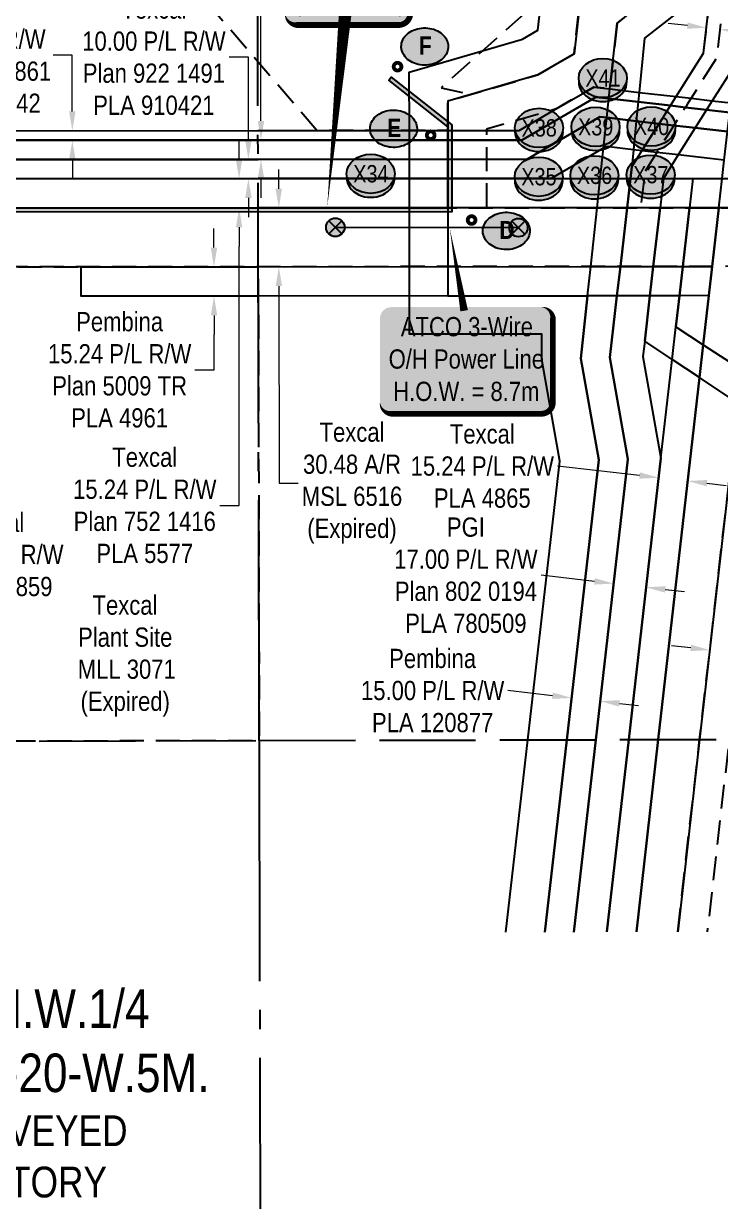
# Model space of a CAD drawing. Extents: x 506297 to 509820, y 6023715 to 6027181.
# Drawn here: x 508721 to 509083, y 6024507 to 6025119 of the extents above; entities that cross this region are included whole.
import ezdxf
from ezdxf.enums import TextEntityAlignment as Align

# ---------------------------------------------------------------- set-up
doc = ezdxf.new("R2010")
doc.units = 0
doc.header["$LTSCALE"] = 5
doc.header["$PDMODE"] = 34
doc.header["$PDSIZE"] = 0.05
for name, pattern in [('foc-ACCESSROAD', [3.75, 2.5, -1.25]), ('foc-FLOWLINE', [3.75, 2.5, -1.25]), ('foc-QUARTERLINE', [33, 25, -3, 2, -3]), ('foc-UNSURVEYED', [12.5, 10, -2.5]), ('POWERLINE5', [7.8, 2.4, -0.6, 0.6, -0.6, 0.6, -0.6, 2.4])]:
    doc.linetypes.add(name, pattern=pattern)
doc.layers.get('Defpoints').update_dxf_attribs({"color": 9})
for name, color, linetype in [('AS-POWER', 104, 'foc-POWER'), ('AS-POWER-EXISTING', 72, 'POWERLINE5'), ('AS-POWER-T', 104, 'Continuous'), ('C-AR', 13, 'foc-ACCESSROAD'), ('C-RW', 13, 'Continuous'), ('C-SYMBOL', 7, 'Continuous'), ('C-WS', 13, 'foc-ACCESSROAD'), ('CG-NOTES', 7, 'Continuous'), ('F-AR', 190, 'foc-ACCESSROAD'), ('F-FLOWLINE', 190, 'foc-FLOWLINE'), ('F-RW', 190, 'Continuous'), ('F-WS', 190, 'foc-ACCESSROAD'), ('L-QSEC', 8, 'foc-QUARTERLINE'), ('L-UNS-T', 3, 'Continuous'), ('L-USEC', 7, 'foc-UNSURVEYED'), ('P-CROSSINGS', 250, 'Continuous'), ('P-PROPOSED', 10, 'Continuous'), ('P-PROPOSED-T', 10, 'Continuous')]:
    doc.layers.add(name, color=color, linetype=linetype)
for name, color, linetype, lineweight in [('F-AR-T', 190, 'Continuous', 9), ('F-FLOWLINE-T', 190, 'Continuous', 9), ('F-RW-T', 190, 'Continuous', 9)]:
    doc.layers.add(name, color=color, linetype=linetype, lineweight=lineweight)
doc.styles.add('175L', font='ARIALN.TTF', dxfattribs={"height": 20})
doc.styles.add('80', font='ARIALN.TTF', dxfattribs={"height": 10})
doc.styles.add('80CG', font='ARIALN.TTF', dxfattribs={"height": 10})
doc.styles.add('80L', font='ARIALN.TTF', dxfattribs={"height": 10})
doc.styles.add('BOLD', font='ARIALNB.TTF')
doc.styles.add('Crossing', font='ARIALN.TTF', dxfattribs={"height": 10})
doc.styles.add('foc-LtypeFont', font='ARIALN.TTF', dxfattribs={"height": 7.35})
doc.linetypes.add('foc-POWER', pattern='A,6,-1,["P",foc-LtypeFont,S=0.2,R=0,X=-0.625,Y=-0.75],-1.24,4', length=12.24)
doc.dimstyles.new('Compass 5 000', dxfattribs={"dimscale": 5, "dimtxt": 9, "dimasz": 2, "dimexe": 0.2, "dimexo": 0.0625, "dimgap": 0.5, "dimtad": 0, "dimtih": 1, "dimtoh": 1, "dimzin": 0, "dimdsep": 46, "dimtxsty": '80CG', "dimcen": 0.1, "dimse1": 1, "dimse2": 1, "dimclrd": 256, "dimclrt": 256, "dimaunit": 1, "dimadec": 4, "dimazin": 0, "dimtfac": 0.06, "dimtofl": 0, "dimtmove": 0, "dimatfit": 1, "dimfxl": 0.2, "dimtolj": 1, "dimtzin": 0, "dimlwd": -1, "dimarcsym": 0})

# ---------------------------------------------------------------- blocks, each defined once
blk = doc.blocks.new('*D434')
at = {"layer": 'Defpoints', "color": 0, "transparency": 16777216}
for p in [(508635.51, 6024908.16), (508645.51, 6024908.16), (508645.51, 6024843.29)]:
    blk.add_point(p, dxfattribs=at)
at = {"layer": 'F-RW-T', "transparency": 16777216}
for p, q in [((508625.51, 6024843.29), (508615.51, 6024843.29)), ((508655.51, 6024843.29), (508665.51, 6024843.29))]:
    blk.add_line(p, q, dxfattribs=at)
for points in [[(508625.51, 6024844.96), (508625.51, 6024841.63), (508635.51, 6024843.29)], [(508655.51, 6024844.96), (508655.51, 6024841.62), (508645.51, 6024843.29)]]:
    blk.add_solid(points, dxfattribs=at)
at = {"layer": 'F-RW-T', "transparency": 16777216, "insert": (508704.6, 6024843.29), "char_height": 10, "attachment_point": 5, "style": '80CG'}
blk.add_mtext('\\A1;Texcal\\P10.00 P/L R/W\\PPLA 050859', dxfattribs=at)
blk = doc.blocks.new('*D436')
at = {"layer": 'Defpoints', "color": 0, "transparency": 16777216}
for p in [(508807.55, 6024992.86), (508807.57, 6024977.63), (508820.08, 6024977.64)]:
    blk.add_point(p, dxfattribs=at)
at = {"layer": 'F-RW-T', "transparency": 16777216}
for p, q in [((508820.05, 6025002.88), (508820.04, 6025012.88)), ((508820.09, 6024967.64), (508820.1, 6024957.64)), ((508820.12, 6024939.29), (508820.1, 6024957.64)), ((508810.12, 6024939.29), (508820.12, 6024939.29))]:
    blk.add_line(p, q, dxfattribs=at)
for points in [[(508821.72, 6025002.88), (508818.39, 6025002.87), (508820.06, 6024992.88)], [(508821.75, 6024967.65), (508818.42, 6024967.64), (508820.08, 6024977.64)]]:
    blk.add_solid(points, dxfattribs=at)
at = {"layer": 'F-RW-T', "transparency": 16777216, "insert": (508771.03, 6024939.29), "char_height": 10, "attachment_point": 5, "style": '80CG'}
blk.add_mtext('\\A1;Pembina\\P15.24 P/L R/W\\PPlan 5009 TR\\PPLA 4961', dxfattribs=at)
blk = doc.blocks.new('*D437')
at = {"layer": 'Defpoints', "color": 0, "transparency": 16777216}
for p in [(508732.53, 6025063.7), (508746.44, 6025063.7), (508732.53, 6025058.7)]:
    blk.add_point(p, dxfattribs=at)
at = {"layer": 'F-RW-T', "transparency": 16777216}
for p, q in [((508746.42, 6025102.89), (508736.42, 6025102.89)), ((508746.43, 6025073.7), (508746.42, 6025102.89)), ((508746.44, 6025048.7), (508746.45, 6025038.7))]:
    blk.add_line(p, q, dxfattribs=at)
for points in [[(508748.1, 6025073.7), (508744.77, 6025073.7), (508746.44, 6025063.7)], [(508748.11, 6025048.7), (508744.78, 6025048.7), (508746.44, 6025058.7)]]:
    blk.add_solid(points, dxfattribs=at)
at = {"layer": 'F-RW-T', "transparency": 16777216, "insert": (508698.48, 6025102.89), "char_height": 10, "attachment_point": 5, "style": '80CG'}
blk.add_mtext('\\A1;Texcal\\P5.00 P/L R/W\\PPlan 932 1861\\PPLA 930342', dxfattribs=at)
blk = doc.blocks.new('*D438')
at = {"layer": 'Defpoints', "color": 0, "transparency": 16777216}
for p in [(508831.16, 6025048.74), (508837.93, 6025048.74), (508831.17, 6025038.75)]:
    blk.add_point(p, dxfattribs=at)
at = {"layer": 'F-RW-T', "transparency": 16777216}
for p, q in [((508837.91, 6025101.84), (508827.91, 6025101.84)), ((508837.93, 6025058.74), (508837.91, 6025101.84)), ((508837.94, 6025028.75), (508837.94, 6025018.75))]:
    blk.add_line(p, q, dxfattribs=at)
for points in [[(508839.59, 6025058.74), (508836.26, 6025058.74), (508837.93, 6025048.74)], [(508839.61, 6025028.75), (508836.27, 6025028.75), (508837.94, 6025038.75)]]:
    blk.add_solid(points, dxfattribs=at)
at = {"layer": 'F-RW-T', "transparency": 16777216, "insert": (508788.83, 6025101.84), "char_height": 10, "attachment_point": 5, "style": '80CG'}
blk.add_mtext('\\A1;Texcal\\P10.00 P/L R/W\\PPlan 922 1491\\PPLA 910421', dxfattribs=at)
blk = doc.blocks.new('*D439')
at = {"layer": 'Defpoints', "color": 0, "transparency": 16777216}
for p in [(508831.69, 6025038.72), (508831.7, 6025023.49), (508833.1, 6025023.49)]:
    blk.add_point(p, dxfattribs=at)
at = {"layer": 'F-RW-T', "transparency": 16777216}
for p, q in [((508833.1, 6025048.72), (508833.09, 6025058.72)), ((508833.11, 6025013.49), (508833.11, 6025003.49)), ((508833.16, 6024868.84), (508833.11, 6025003.49)), ((508823.16, 6024868.84), (508833.16, 6024868.84))]:
    blk.add_line(p, q, dxfattribs=at)
for points in [[(508834.76, 6025048.72), (508831.43, 6025048.72), (508833.1, 6025038.72)], [(508834.78, 6025013.49), (508831.44, 6025013.49), (508833.1, 6025023.49)]]:
    blk.add_solid(points, dxfattribs=at)
at = {"layer": 'F-RW-T', "transparency": 16777216, "insert": (508784.08, 6024868.84), "char_height": 10, "attachment_point": 5, "style": '80CG'}
blk.add_mtext('\\A1;Texcal\\P15.24 P/L R/W\\PPlan 752 1416\\PPLA 5577', dxfattribs=at)
blk = doc.blocks.new('*D446')
at = {"layer": 'Defpoints', "color": 0, "transparency": 16777216}
for p in [(508844.47, 6025058.74), (508861.21, 6025058.74), (508861.21, 6025048.75)]:
    blk.add_point(p, dxfattribs=at)
at = {"layer": 'F-RW-T', "transparency": 16777216}
for p, q in [((508844.43, 6025171.01), (508834.43, 6025171.01)), ((508844.47, 6025068.74), (508844.43, 6025171.01)), ((508844.48, 6025038.74), (508844.48, 6025028.74))]:
    blk.add_line(p, q, dxfattribs=at)
for points in [[(508846.13, 6025068.74), (508842.8, 6025068.74), (508844.47, 6025058.74)], [(508846.15, 6025038.74), (508842.81, 6025038.74), (508844.48, 6025048.74)]]:
    blk.add_solid(points, dxfattribs=at)
at = {"layer": 'F-RW-T', "transparency": 16777216, "insert": (508795.35, 6025171.01), "char_height": 10, "attachment_point": 5, "style": '80CG', "bg_fill": 3, "box_fill_scale": 1.1, "bg_fill_color": 256, "bg_fill_true_color": 13158600, "bg_fill_transparency": 0}
blk.add_mtext('\\A1;Texcal\\P10.00 P/L R/W\\PPlan 932 0624\\PPLA 920316', dxfattribs=at)
blk = doc.blocks.new('*D453')
at = {"layer": 'Defpoints', "color": 0, "transparency": 16777216}
for p in [(508864.02, 6025023.53), (508853.77, 6024992.91), (508864.05, 6024992.92)]:
    blk.add_point(p, dxfattribs=at)
at = {"layer": 'F-AR-T', "transparency": 16777216}
for p, q in [((508853.73, 6025033.52), (508853.72, 6025043.52)), ((508853.78, 6024982.91), (508853.88, 6024880.43)), ((508853.88, 6024880.43), (508863.88, 6024880.43))]:
    blk.add_line(p, q, dxfattribs=at)
for points in [[(508855.4, 6025033.52), (508852.06, 6025033.51), (508853.74, 6025023.52)], [(508855.45, 6024982.91), (508852.11, 6024982.91), (508853.77, 6024992.91)]]:
    blk.add_solid(points, dxfattribs=at)
at = {"layer": 'F-AR-T', "transparency": 16777216, "insert": (508891.79, 6024880.43), "char_height": 10, "attachment_point": 5, "style": '80CG'}
blk.add_mtext('\\A1;Texcal\\P30.48 A/R\\PMSL 6516\\P(Expired)', dxfattribs=at)
blk = doc.blocks.new('*D454')
at = {"layer": 'Defpoints', "color": 0, "transparency": 16777216}
for p in [(509009.33, 6024798.7), (509024.22, 6024797), (509005.92, 6024768.77)]:
    blk.add_point(p, dxfattribs=at)
at = {"layer": 'F-RW-T', "transparency": 16777216}
for p, q in [((508995.98, 6024769.9), (508972.79, 6024772.54)), ((509030.75, 6024765.94), (509040.69, 6024764.81))]:
    blk.add_line(p, q, dxfattribs=at)
for points in [[(508996.17, 6024771.56), (508995.8, 6024768.24), (509005.92, 6024768.77)], [(509030.94, 6024767.6), (509030.56, 6024764.28), (509020.82, 6024767.07)]]:
    blk.add_solid(points, dxfattribs=at)
at = {"layer": 'F-RW-T', "transparency": 16777216, "insert": (508933.7, 6024772.54), "char_height": 10, "attachment_point": 5, "style": '80CG'}
blk.add_mtext('\\A1;Pembina\\P15.00 P/L R/W\\PPLA 120877', dxfattribs=at)
blk = doc.blocks.new('*D455')
at = {"layer": 'Defpoints', "color": 0, "transparency": 16777216}
for p in [(509027.78, 6024828.2), (509026.32, 6024815.42), (509043.21, 6024813.5)]:
    blk.add_point(p, dxfattribs=at)
at = {"layer": 'F-RW-T', "transparency": 16777216}
for p, q in [((509017.84, 6024829.33), (508990.07, 6024832.49)), ((509054.6, 6024825.14), (509064.53, 6024824.01))]:
    blk.add_line(p, q, dxfattribs=at)
for points in [[(509018.03, 6024830.99), (509017.65, 6024827.67), (509027.78, 6024828.2)], [(509054.79, 6024826.8), (509054.41, 6024823.49), (509044.66, 6024826.28)]]:
    blk.add_solid(points, dxfattribs=at)
at = {"layer": 'F-RW-T', "transparency": 16777216, "insert": (508950.99, 6024832.49), "char_height": 10, "attachment_point": 5, "style": '80CG'}
blk.add_mtext('\\A1;PGI\\P17.00 P/L R/W\\PPlan 802 0194\\PPLA 780509', dxfattribs=at)
blk = doc.blocks.new('*D456')
at = {"layer": 'Defpoints', "color": 0, "transparency": 16777216}
for p in [(509051.15, 6024883.26), (509050.49, 6024877.47), (509065.63, 6024875.74)]:
    blk.add_point(p, dxfattribs=at)
at = {"layer": 'F-RW-T', "transparency": 16777216}
for p, q in [((509041.22, 6024884.4), (508998.59, 6024889.25)), ((509076.22, 6024880.41), (509086.16, 6024879.28))]:
    blk.add_line(p, q, dxfattribs=at)
for points in [[(509041.41, 6024886.05), (509041.03, 6024882.74), (509051.15, 6024883.26)], [(509076.41, 6024882.06), (509076.03, 6024878.75), (509066.29, 6024881.54)]]:
    blk.add_solid(points, dxfattribs=at)
at = {"layer": 'F-RW-T', "transparency": 16777216, "insert": (508959.5, 6024889.25), "char_height": 10, "attachment_point": 5, "style": '80CG'}
blk.add_mtext('\\A1;Texcal\\P15.24 P/L R/W\\PPLA 4865', dxfattribs=at)
blk = doc.blocks.new('*D459')
at = {"layer": 'Defpoints', "color": 0, "transparency": 16777216}
for p in [(509076.55, 6025121.77), (509083.51, 6025120.98), (509082.99, 6025116.38)]:
    blk.add_point(p, dxfattribs=at)
at = {"layer": 'F-AR-T', "transparency": 16777216}
for p, q in [((509066.09, 6025118.31), (509056.15, 6025119.44)), ((509092.92, 6025115.25), (509131.61, 6025110.84))]:
    blk.add_line(p, q, dxfattribs=at)
for points in [[(509066.28, 6025119.96), (509065.9, 6025116.65), (509076.03, 6025117.18)], [(509093.11, 6025116.91), (509092.73, 6025113.6), (509082.99, 6025116.38)]]:
    blk.add_solid(points, dxfattribs=at)
at = {"layer": 'F-AR-T', "transparency": 16777216, "insert": (509165.9, 6025110.84), "char_height": 10, "attachment_point": 5, "style": '80CG'}
blk.add_mtext('\\A1;PGI\\P7.00 A/R\\PLOC 241184', dxfattribs=at)
blk = doc.blocks.new('*D460')
at = {"layer": 'Defpoints', "color": 0, "transparency": 16777216}
for p in [(509079.41, 6024808.31), (509094.55, 6024806.59), (509092.88, 6024791.9)]:
    blk.add_point(p, dxfattribs=at)
at = {"layer": 'F-FLOWLINE-T', "transparency": 16777216}
for p, q in [((509067.8, 6024794.76), (509057.86, 6024795.89)), ((509102.82, 6024790.77), (509112.76, 6024789.64))]:
    blk.add_line(p, q, dxfattribs=at)
for points in [[(509067.99, 6024796.41), (509067.61, 6024793.1), (509077.74, 6024793.63)], [(509103.01, 6024792.43), (509102.63, 6024789.11), (509092.88, 6024791.9)]]:
    blk.add_solid(points, dxfattribs=at)
at = {"layer": 'F-FLOWLINE-T', "transparency": 16777216, "insert": (509164.25, 6024789.64), "char_height": 10, "attachment_point": 5, "style": '80CG'}
blk.add_mtext('\\A1;Texcal\\P15.25 Flowline R/W\\PPLA 3983', dxfattribs=at)
blk = doc.blocks.new('*U610')
h = blk.add_hatch(color=254)
edge = h.paths.add_edge_path()
edge.add_line((-26.5, -19.9), (26.5, -19.9))
edge.add_arc((26.5, -13.9), 6, 270, 360)
edge.add_line((32.5, -13.9), (32.5, 12.5))
edge.add_arc((26.5, 12.5), 6, 0, 90)
edge.add_line((26.5, 18.5), (-26.5, 18.5))
edge.add_arc((-26.5, 12.5), 6, 90, 180)
edge.add_line((-32.5, 12.5), (-32.5, -13.9))
edge.add_arc((-26.5, -13.9), 6, 180, 270)
at = {"layer": 'P-PROPOSED', "flags": 128}
blk.add_lwpolyline([(-26.5, -19.9, 3, 3, 0), (26.5, -19.9, 3, 3, 0.414214), (32.5, -13.9, 3, 3, 0), (32.5, 12.5, 3, 0, 0.414214), (26.5, 18.5, 0, 0, 0), (-26.5, 18.5, 0, 0, 0.414214), (-32.5, 12.5, 0, 0, 0), (-32.5, -13.9, 0, 3, 0.414214)], format="xyseb", close=True, dxfattribs=at)
blk.add_lwpolyline([(-10.62, -114.39, 0, 7.5, 0), (0, 0, 0, 0, 0)], format="xyseb", dxfattribs=at)
at = {"layer": 'P-PROPOSED'}
for tag, p, height, style in [('TEMP_AREA_W1_001', (-9.21, 2.24), 12, 'BOLD'), ('ENTER_TEXT_001', (-30.66, -12.62), 9, '80')]:
    blk.add_attdef(tag, p, '', height=height, dxfattribs=dict(at, style=style))
blk = doc.blocks.new('Route_Letters')
h = blk.add_hatch(color=255)
h.dxf.hatch_style = 1
edge = h.paths.add_edge_path()
edge.add_ellipse((-0.12, 0.46), major_axis=(-11.97, 0), ratio=0.789318, start_angle=0, end_angle=360)
at = {"color": 5}
blk.add_open_spline([(-12.34, 0.46), (-12.34, -0.25), (-12.24, -0.97), (-11.72, -2.79), (-11.14, -3.88), (-9.56, -5.81), (-8.54, -6.66), (-6.22, -8.02), (-4.9, -8.54), (-2.12, -9.17), (-0.66, -9.3), (2.22, -9.13), (3.64, -8.84), (6.27, -7.89), (7.48, -7.22), (9.54, -5.6), (10.38, -4.64), (11.6, -2.54), (11.97, -1.4), (12.18, 0.91), (12.02, 2.08), (11.2, 4.3), (10.54, 5.35), (8.8, 7.2), (7.72, 7.99), (5.29, 9.24), (3.93, 9.68), (1.11, 10.18), (-0.35, 10.23), (-3.22, 9.91), (-4.61, 9.55), (-7.16, 8.47), (-8.32, 7.75), (-10.24, 6.02), (-11, 5.02), (-12.05, 2.86), (-12.32, 1.7), (-12.34, 0.52), (-12.34, 0.49), (-12.34, 0.46)], degree=3, knots=[0, 0, 0, 0, 0.219529, 0.219529, 0.575727, 0.575727, 0.931924, 0.931924, 1.288121, 1.288121, 1.644318, 1.644318, 2.000515, 2.000515, 2.356712, 2.356712, 2.712909, 2.712909, 3.069107, 3.069107, 3.425304, 3.425304, 3.781501, 3.781501, 4.137698, 4.137698, 4.493895, 4.493895, 4.850092, 4.850092, 5.20629, 5.20629, 5.562487, 5.562487, 5.918684, 5.918684, 6.274881, 6.274881, 6.283185, 6.283185, 6.283185, 6.283185], dxfattribs=at)
at = {"color": 14, "style": 'BOLD'}
blk.add_attdef('A', text='', height=9.5, dxfattribs=at).set_placement((0.22, 0.98), align=Align.MIDDLE)
blk = doc.blocks.new('AA')
at = {"const_width": 4}
blk.add_lwpolyline([(-1, 0, 1), (1, 0, 1)], format="xyb", close=True, dxfattribs=at)
blk.add_circle((0, 0), 2)
blk = doc.blocks.new('POWERPOLE')
h = blk.add_hatch(color=255)
edge = h.paths.add_edge_path()
edge.add_arc((0, 0), 0.96, 0, 360)
at = {"linetype": 'Continuous'}
for p, q in [((0.68, -0.68), (-0.68, 0.68)), ((-0.68, -0.68), (0.68, 0.68))]:
    blk.add_line(p, q, dxfattribs=at)
blk.add_circle((0, 0), 0.96, dxfattribs=at)
blk = doc.blocks.new('*U625')
h = blk.add_hatch(color=255)
edge = h.paths.add_edge_path()
edge.add_line((-39, -28.5), (39, -28.5))
edge.add_arc((39, -22.5), 6, 270, 360)
edge.add_line((45, -22.5), (45, 21))
edge.add_arc((39, 21), 6, 0, 90)
edge.add_line((39, 27), (-39, 27))
edge.add_arc((-39, 21), 6, 90, 180)
edge.add_line((-45, 21), (-45, -22.5))
edge.add_arc((-39, -22.5), 6, 180, 270)
at = {"color": 104, "flags": 128}
blk.add_lwpolyline([(-39, -28.5, 3, 3, 0), (39, -28.5, 3, 3, 0.414214), (45, -22.5, 3, 3, 0), (45, 21, 3, 0, 0.414214), (39, 27, 0, 0, 0), (-39, 27, 0, 0, 0.414214), (-45, 21, 0, 0, 0), (-45, -22.5, 0, 3, 0.414214)], format="xyseb", close=True, dxfattribs=at)
at = {"color": 104, "style": '80'}
blk.add_attdef('ENTER_TEXT_001', (-26.85, -4.92), '', height=10, dxfattribs=at)
blk = doc.blocks.new('xing2')
h = blk.add_hatch(color=50)
h.dxf.hatch_style = 1
edge = h.paths.add_edge_path()
edge.add_ellipse((0, 0), major_axis=(-12.5, 0), ratio=0.816297, start_angle=0, end_angle=360)
h = blk.add_hatch(color=250)
h.dxf.hatch_style = 1
edge = h.paths.add_edge_path()
edge.add_ellipse((0, -2.05), major_axis=(-12.5, 0), ratio=0.816297, start_angle=0, end_angle=180)
edge.add_line((12.5, -2.05), (12.5, 0))
edge.add_ellipse((0, 0), major_axis=(-12.5, 0), ratio=0.816297, start_angle=0, end_angle=180, ccw=False)
edge.add_line((-12.5, 0), (-12.5, -2.05))
at = {"color": 250}
blk.add_ellipse((0, 0), major_axis=(-12.5, 0), ratio=0.816297, dxfattribs=at)
blk.add_ellipse((0, -2.05), major_axis=(-12.5, 0), ratio=0.816297, start_param=0, end_param=3.141593, dxfattribs=at)
at = {"color": 250, "style": 'Crossing'}
blk.add_attdef('CROSSING', text='', height=9, dxfattribs=at).set_placement((0.09, 0.02), align=Align.MIDDLE_CENTER)
at = {"color": 250, "style": 'Crossing', "flags": 1}
for tag, p in [('OWNER', (0.09, -12.49)), ('DESCRIPTION', (0.09, -25.77)), ('LOCATION', (0.09, -39.3)), ('DWG_REF', (0.09, -52.84))]:
    blk.add_attdef(tag, text='', height=9, dxfattribs=at).set_placement(p, align=Align.MIDDLE_CENTER)

msp = doc.modelspace()

# ---------------------------------------------------------------- hatches: boundary and pattern name
at = {"layer": 'P-PROPOSED'}
h = msp.add_hatch(color=256, dxfattribs=at)
h.dxf.hatch_style = 1
h.paths.add_polyline_path([(508943.647, 6025021.554), (508388.141, 6025021.346), (508401.756, 6025052.16), (508410.85, 6025071.086), (508386.117, 6025081.058), (508383.037, 6025074.928), (508367.894, 6025041.386), (508354.157, 6025007.243), (508341.849, 6024972.559), (508331.383, 6024938.672), (508319.403, 6024890.784), (508316.32, 6024878.461), (508315.682, 6024875.195), (508313.813, 6024865.993), (508283.743, 6024862.095), (508261.055, 6024862.122), (508222.408, 6024850.062), (508215.675, 6024815.476), (508203.86, 6024792.537), (508168.8, 6024793.203), (508126.202, 6024809.837), (508061.096, 6024814.559), (508031.539, 6024813.166), (508019.853, 6024796.262), (508005.566, 6024684.375), (508005.545, 6024666.967), (507726.437, 6024696.458), (507559.269, 6024714.128), (507469.846, 6024722.293), (507449.75, 6024724.245), (507446.733, 6024724.556), (507387.581, 6024730.797), (507285.493, 6024741.568), (507032.596, 6024768.25), (506559.699, 6024818.158), (506559.909, 6024820.147), (507032.806, 6024770.239), (507285.703, 6024743.556), (507387.791, 6024732.786), (507446.941, 6024726.546), (507449.949, 6024726.235), (507470.033, 6024724.284), (507559.465, 6024716.119), (507726.647, 6024698.447), (508003.547, 6024669.189), (508003.566, 6024684.503), (508017.942, 6024797.015), (508030.456, 6024815.117), (508061.122, 6024816.562), (508126.648, 6024811.81), (508169.195, 6024795.196), (508202.653, 6024794.56), (508213.766, 6024816.138), (508220.672, 6024851.616), (508260.751, 6024864.122), (508283.615, 6024864.095), (508312.137, 6024867.793), (508313.721, 6024875.586), (508314.367, 6024878.896), (508317.462, 6024891.269), (508329.456, 6024939.21), (508339.951, 6024973.189), (508352.286, 6025007.951), (508366.054, 6025042.171), (508381.231, 6025075.789), (508385.156, 6025083.602), (508413.577, 6025072.143), (508403.572, 6025051.323), (508391.211, 6025023.347), (508941.647, 6025023.554), (508941.648, 6025065.73), (508910.986, 6025089.88), (508912.223, 6025091.451), (508943.648, 6025066.7)])

# ---------------------------------------------------------------- linework, layer by layer
at = {"layer": 'AS-POWER', "flags": 128}
msp.add_lwpolyline([(508883.105, 6025013.431), (508978.278, 6025013.282)], dxfattribs=at)
at = {"layer": 'C-AR', "flags": 128}
msp.add_lwpolyline([(509029.534, 6025119.574), (509025.847, 6025085.344), (509017.388, 6025086.318), (508997.878, 6025074.969), (508961.63, 6025064.416), (508961.63, 6025063.778), (508961.634, 6025058.781), (508961.64, 6025048.786), (508961.647, 6025038.792), (508961.658, 6025023.56), (508941.647, 6025023.554), (508941.668, 6025038.785), (508941.662, 6025048.779), (508941.655, 6025058.774), (508941.651, 6025063.771), (508941.641, 6025079.056), (508988.342, 6025092.692), (509007.18, 6025103.639), (509010.161, 6025129.822), (509045.413, 6025157.35), (509062.607, 6025307.83), (509082.298, 6025304.893), (509073.885, 6025230.927), (509064.322, 6025146.852), (509029.534, 6025119.574)], close=True, dxfattribs=at)
at = {"layer": 'C-RW'}
for points in [[(508971.76, 6024646.917), (508983.191, 6024746.938), (508999.758, 6024891.915), (508990.52, 6024944.658), (508990.511, 6024957.854), (508921.678, 6024957.804), (508921.661, 6024977.746), (508921.648, 6024992.975), (508921.622, 6025023.546), (508921.609, 6025038.777), (508921.601, 6025048.772), (508921.592, 6025058.766), (508921.588, 6025063.763), (508921.563, 6025094.029), (508980.399, 6025111.208), (508988.445, 6025115.883), (508990.335, 6025132.487)], [(509010.161, 6025129.822), (509007.18, 6025103.639), (508988.342, 6025092.692), (508953.511, 6025082.522), (508941.641, 6025079.056), (508941.649, 6025063.771), (508941.652, 6025058.774), (508941.657, 6025048.78), (508941.661, 6025038.785), (508941.647, 6025023.553), (508941.647, 6024992.994), (508941.648, 6024977.766), (509014.228, 6024977.84), (509010.708, 6024945.266), (509020.013, 6024892.487), (509003.439, 6024746.992), (508992.046, 6024646.973)]]:
    msp.add_lwpolyline(points, dxfattribs=at)
at = {"layer": 'C-WS', "flags": 128}
msp.add_lwpolyline([(508873.563, 6025063.746), (508796.037, 6025153.937), (508872.81, 6025219.929), (508878.236, 6025219.51), (508954.391, 6025284.6), (508956.021, 6025305.698), (508938.308, 6025326.376), (509062.607, 6025307.83), (509045.385, 6025157.101), (509010.161, 6025129.822), (508994.728, 6025136.405), (508938.202, 6025085.988), (508953.511, 6025082.522), (508941.641, 6025079.056), (508941.651, 6025063.771)], close=True, dxfattribs=at)
at = {"layer": 'F-AR', "flags": 128}
msp.add_lwpolyline([(509043.56, 6025038.822), (509041.815, 6025023.59), (509034.771, 6025023.588), (509036.518, 6025038.82), (509037.217, 6025044.911), (509042.483, 6025053.248), (509051.374, 6025067.314), (509057.3, 6025076.691), (509060.264, 6025081.379), (509074.517, 6025103.927), (509078.507, 6025138.968), (509084.048, 6025187.729), (509085.27, 6025198.329), (509102.862, 6025202.588), (509101.66, 6025192.001), (509091.313, 6025189.499), (509091.023, 6025186.952), (509081.295, 6025101.542), (509067.987, 6025080.489), (509066.184, 6025077.637), (509065.023, 6025075.801), (509063.22, 6025072.949), (509059.094, 6025066.423), (509057.292, 6025063.571), (509050.204, 6025052.358), (509048.4, 6025049.506), (509043.984, 6025042.52), (509043.56, 6025038.822)], close=True, dxfattribs=at)
at = {"layer": 'F-FLOWLINE', "flags": 128}
msp.add_lwpolyline([(509061.051, 6024647.16), (509072.444, 6024747.177), (509092.367, 6024922.078), (509094.338, 6024939.378), (509109.507, 6024937.859), (509108.569, 6024929.622), (509107.513, 6024920.352), (509106.634, 6024912.639), (509087.791, 6024747.218), (509076.398, 6024647.202)], dxfattribs=at)
at = {"layer": 'F-RW'}
for points in [[(508992.046, 6024646.973), (509003.44, 6024746.992), (509020.013, 6024892.487), (509010.708, 6024945.266), (509014.228, 6024977.84), (509015.874, 6024993.069), (509019.172, 6025023.581), (509020.818, 6025038.814), (509022.526, 6025054.616), (509024.236, 6025070.44), (509025.309, 6025080.376), (509025.847, 6025085.344), (509029.522, 6025119.574), (509064.322, 6025146.852), (509073.885, 6025230.927), (509110.341, 6025551.461), (509117.893, 6025617.86), (509118.774, 6025625.605), (509121.72, 6025651.509)], [(509007.14, 6024647.014), (509018.533, 6024747.032), (509035.154, 6024892.945), (509025.847, 6024945.727), (509029.498, 6024977.853), (509031.259, 6024993.085), (509034.771, 6025023.588), (509036.518, 6025038.82), (509037.217, 6025044.911), (509042.483, 6025053.248), (509051.374, 6025067.314), (509057.3, 6025076.691), (509060.264, 6025081.379), (509074.517, 6025103.927), (509078.507, 6025138.968), (509084.048, 6025187.729), (509085.27, 6025198.329), (509085.873, 6025203.609), (509125.349, 6025551.502), (509132.184, 6025611.741), (509133.07, 6025619.548), (509136.398, 6025648.877), (509136.701, 6025651.55)], [(509136.701, 6025651.55), (509136.398, 6025648.877), (509133.07, 6025619.548), (509132.184, 6025611.741), (509125.349, 6025551.502), (509085.873, 6025203.609), (509085.27, 6025198.329), (509084.048, 6025187.729), (509078.507, 6025138.968), (509043.738, 6025111.691), (509040.996, 6025083.598), (509040.51, 6025078.625), (509039.539, 6025068.677), (509038.083, 6025053.755), (509037.217, 6025044.911), (509036.518, 6025038.82), (509034.771, 6025023.588), (509031.259, 6024993.085), (509029.498, 6024977.853), (509025.847, 6024945.727), (509035.154, 6024892.945), (509018.533, 6024747.032), (509007.14, 6024647.014)], [(509153.736, 6025651.597), (509153.483, 6025649.515), (509152.624, 6025641.932), (509149.31, 6025612.669), (509148.418, 6025604.79), (509142.388, 6025551.548), (509103.462, 6025207.87), (509102.862, 6025202.588), (509101.66, 6025192.001), (509090.955, 6025097.856), (509079.002, 6025079.22), (509076.038, 6025074.531), (509070.11, 6025065.154), (509061.219, 6025051.089), (509053.615, 6025038.826), (509051.869, 6025023.594), (509048.375, 6024993.102), (509046.63, 6024977.87), (509043.913, 6024954.155), (509043.006, 6024946.25), (509052.315, 6024893.47), (509035.64, 6024747.078), (509024.246, 6024647.06)], [(509039.58, 6024647.102), (509050.974, 6024747.119), (509072.409, 6024935.283), (509074.344, 6024952.27), (509077.264, 6024977.901), (509078.999, 6024993.133), (509082.47, 6025023.606), (509084.206, 6025038.844), (509085.285, 6025048.316), (509086.982, 6025063.209), (509088.113, 6025073.139), (509088.678, 6025078.105), (509090.955, 6025097.856), (509101.66, 6025192.001), (509102.862, 6025202.588), (509103.462, 6025207.87), (509142.388, 6025551.548), (509148.418, 6025604.79), (509149.31, 6025612.669), (509152.624, 6025641.932), (509153.483, 6025649.515), (509153.736, 6025651.597)], [(509175.409, 6025651.656), (509174.682, 6025645.289), (509173.292, 6025633.081), (509169.972, 6025603.917), (509164.015, 6025551.606), (509125.533, 6025213.212), (509123.726, 6025197.35), (509109.864, 6025075.663), (509109.298, 6025070.699), (509108.167, 6025060.767), (509106.47, 6025045.875), (509105.67, 6025038.86), (509105.27, 6025035.346), (509104.129, 6025025.332), (509103.934, 6025023.614), (509100.464, 6024993.154), (509094.338, 6024939.378), (509092.367, 6024922.078), (509072.444, 6024747.177), (509061.051, 6024647.16)], [(508658.485, 6025063.669), (508842.925, 6025063.735), (508960.721, 6025063.778), (508978.684, 6025063.784), (508996.756, 6025074.32), (509017.388, 6025086.318), (509025.847, 6025085.344), (509040.996, 6025083.598), (509060.264, 6025081.379), (509060.264, 6025081.379), (509067.987, 6025080.489), (509079.002, 6025079.22), (509088.678, 6025078.105)], [(508658.493, 6025058.671), (508842.934, 6025058.738), (508980.032, 6025058.788), (509018.466, 6025081.165), (509025.309, 6025080.376), (509040.51, 6025078.625), (509057.3, 6025076.691), (509065.023, 6025075.801), (509076.038, 6025074.531), (509088.113, 6025073.139)], [(509088.113, 6025073.139), (509076.038, 6025074.531), (509065.023, 6025075.801), (509057.3, 6025076.691), (509040.51, 6025078.625), (509025.309, 6025080.376), (509018.466, 6025081.165), (508980.032, 6025058.788), (508842.935, 6025058.738), (508658.493, 6025058.671)], [(508658.514, 6025048.676), (508842.954, 6025048.744), (508982.733, 6025048.795), (509020.624, 6025070.856), (509024.236, 6025070.44), (509039.539, 6025068.677), (509051.374, 6025067.314), (509059.094, 6025066.423), (509070.11, 6025065.154), (509086.982, 6025063.209)], [(509086.982, 6025063.209), (509070.11, 6025065.154), (509059.094, 6025066.423), (509051.374, 6025067.314), (509039.539, 6025068.677), (509024.236, 6025070.44), (509020.624, 6025070.856), (508982.733, 6025048.795), (508842.953, 6025048.744), (508658.514, 6025048.676)], [(509085.285, 6025048.316), (509061.219, 6025051.089), (509050.204, 6025052.358), (509042.483, 6025053.248), (509038.083, 6025053.755), (509023.86, 6025055.393), (509022.526, 6025054.616), (508995.37, 6025038.805), (508842.973, 6025038.75), (508658.534, 6025038.682)], [(508658.534, 6025038.682), (508842.972, 6025038.75), (508995.37, 6025038.805), (509020.818, 6025038.814), (509036.518, 6025038.82), (509043.56, 6025038.822), (509053.615, 6025038.826), (509068.948, 6025038.832), (509067.151, 6025023.6), (509063.673, 6024993.118), (509061.931, 6024977.889), (509060.08, 6024961.707), (509074.344, 6024952.27), (509094.338, 6024939.378)], [(509092.367, 6024922.078), (509072.409, 6024935.283), (509058.143, 6024944.731), (509043.913, 6024954.155), (509046.63, 6024977.87), (509048.375, 6024993.102), (509051.869, 6025023.594), (509041.815, 6025023.59), (509034.771, 6025023.588), (509019.172, 6025023.581), (508843.002, 6025023.519), (508658.565, 6025023.452)], [(509024.246, 6024647.06), (509035.64, 6024747.078), (509052.315, 6024893.47), (509057.263, 6024937.008), (509058.143, 6024944.731), (509060.08, 6024961.707), (509061.931, 6024977.889), (509063.673, 6024993.118), (509067.151, 6025023.6), (509082.47, 6025023.606), (509078.999, 6024993.133), (509077.264, 6024977.901), (509074.344, 6024952.27), (509072.409, 6024935.283), (509050.974, 6024747.119), (509039.58, 6024647.102)]]:
    msp.add_lwpolyline(points, dxfattribs=at)
for points in [[(509104.129, 6025025.332), (509103.934, 6025023.614), (509082.47, 6025023.606), (509067.151, 6025023.6), (509051.869, 6025023.594), (509041.815, 6025023.59), (509034.771, 6025023.588), (509019.172, 6025023.581), (508843.002, 6025023.519), (508658.565, 6025023.452), (508658.534, 6025038.682), (508842.972, 6025038.75), (508995.37, 6025038.805), (509020.818, 6025038.814), (509036.518, 6025038.82), (509043.56, 6025038.822), (509053.615, 6025038.826), (509068.948, 6025038.832), (509084.206, 6025038.844), (509105.67, 6025038.86), (509105.27, 6025035.346), (509104.129, 6025025.332)], [(509078.999, 6024993.133), (509077.264, 6024977.901), (509061.931, 6024977.889), (509046.63, 6024977.87), (509029.498, 6024977.853), (509014.228, 6024977.84), (508843.091, 6024977.667), (508750.962, 6024977.576), (508750.948, 6024992.808), (508843.061, 6024992.898), (509015.874, 6024993.069), (509031.259, 6024993.085), (509048.375, 6024993.102), (509063.673, 6024993.118), (509078.999, 6024993.133)]]:
    msp.add_lwpolyline(points, close=True, dxfattribs=at)
at = {"layer": 'F-WS', "flags": 128}
for points in [[(509229.194, 6025046.822), (509224.008, 6025001.449), (509222.807, 6024990.937), (509220.404, 6024969.915), (509218.461, 6024952.916), (509218.118, 6024949.916), (509217.261, 6024942.416), (509215.346, 6024925.664), (509200.453, 6024927.379), (509109.507, 6024937.859), (509094.338, 6024939.378), (509100.464, 6024993.154), (509078.999, 6024993.133), (509063.673, 6024993.118), (509048.375, 6024993.102), (509031.259, 6024993.085), (509015.874, 6024993.069), (508843.062, 6024992.898), (508750.948, 6024992.808), (508629.761, 6024992.952), (508624.762, 6024992.959), (508609.531, 6024992.977), (508442.967, 6024993.183), (508427.975, 6024993.201), (508417.922, 6024993.213), (508409.896, 6024993.224), (508399.327, 6024993.237), (508396.037, 6024993.242), (508392.212, 6024993.246), (508385.694, 6024993.254), (508382.842, 6024993.254), (508379.339, 6024993.257), (508379.77, 6024994.417), (508381.675, 6024999.409), (508383.972, 6025005.324), (508384.418, 6025006.463), (508386.349, 6025011.343), (508387.171, 6025013.402), (508387.82, 6025015.051), (508388.761, 6025017.352), (508389.965, 6025020.322), (508391.173, 6025023.264), (508394.231, 6025023.35), (508394.734, 6025023.332), (508397.666, 6025023.341), (508404.276, 6025023.325), (508409.042, 6025023.303), (508418.136, 6025023.276), (508419.204, 6025023.3), (508419.606, 6025023.303), (508428.188, 6025023.304), (508446.125, 6025023.315), (508534.999, 6025023.403), (508609.668, 6025023.435), (508624.739, 6025023.439), (508629.737, 6025023.442), (508658.565, 6025023.452), (508843.003, 6025023.519), (509019.172, 6025023.581), (509034.771, 6025023.588), (509041.815, 6025023.59), (509051.869, 6025023.594), (509067.151, 6025023.6), (509082.47, 6025023.606), (509103.934, 6025023.614), (509104.129, 6025025.332), (509105.27, 6025035.346), (509105.67, 6025038.86), (509106.47, 6025045.875), (509108.167, 6025060.767), (509123.309, 6025059.022), (509229.194, 6025046.822)], [(508370.925, 6024745.266), (508354.151, 6024745.22), (508358.075, 6024833.502), (508363.358, 6024849.212), (508381.301, 6024904.736), (508386.081, 6024919.527), (508409.896, 6024993.224), (508417.922, 6024993.213), (508427.975, 6024993.201), (508442.967, 6024993.183), (508609.531, 6024992.977), (508624.762, 6024992.959), (508629.761, 6024992.952), (508750.948, 6024992.808), (508843.062, 6024992.898), (508843.091, 6024977.667), (508843.539, 6024746.568), (508555.045, 6024745.768), (508539.761, 6024745.725), (508405.956, 6024745.36), (508390.936, 6024745.32), (508380.931, 6024745.293), (508370.925, 6024745.266)]]:
    msp.add_lwpolyline(points, close=True, dxfattribs=at)
at = {"layer": 'L-QSEC'}
for q in [(508841.981, 6025550.746), (508845.039, 6023972.391)]:
    msp.add_line((508843.539, 6024746.568), q, dxfattribs=at)
at = {"layer": 'L-USEC'}
for p, q in [((508843.539, 6024746.568), (509645.366, 6024748.75)), ((508041.727, 6024744.387), (508843.539, 6024746.568))]:
    msp.add_line(p, q, dxfattribs=at)
at = {"layer": 'P-CROSSINGS', "color": 104, "flags": 128}
msp.add_lwpolyline([(508942.634, 6025012.691, 0, 3.996, 0), (508950.059, 6024970.051, 1.998, 1.998, 0)], format="xyseb", dxfattribs=at)
at = {"layer": 'P-PROPOSED', "flags": 128}
msp.add_lwpolyline([(508391.211, 6025023.347), (508941.647, 6025023.554), (508941.648, 6025065.73), (508910.986, 6025089.88), (508912.223, 6025091.451), (508943.648, 6025066.7), (508943.647, 6025021.554), (508388.141, 6025021.346)], dxfattribs=at)

# ---------------------------------------------------------------- block references
at = {"layer": 'AS-POWER-EXISTING', "xscale": 4.997325200000076, "yscale": 4.997325200000076, "zscale": 4.997325200000076}
for p in [(508883.105, 6025013.431), (508978.278, 6025013.282)]:
    msp.add_blockref('POWERPOLE', p, dxfattribs=at)
at = {"layer": 'AS-POWER-T'}
ref = msp.add_blockref('*U625', (508951.255, 6024944.967), dxfattribs=dict(at, xscale=0.9989303661822055, yscale=0.9989303661822055, zscale=0.9989303661822055))
ref.add_attrib('ENTER_TEXT_001', 'ATCO 3-Wire', (508917.175, 6024956.795), dxfattribs={"layer": '0', "color": 104, "height": 9.9893, "style": '80'})
ref.add_attrib('ENTER_TEXT_002', 'O/H Power Line', (508910.828, 6024939.969), dxfattribs={"layer": '0', "color": 104, "height": 9.9893, "style": '80'})
ref.add_attrib('ENTER_TEXT_003', 'H.O.W. = 8.7m', (508913.186, 6024923.143), dxfattribs={"layer": '0', "color": 104, "height": 9.9893, "style": '80'})
at = {"layer": 'CG-NOTES'}
for p, values in [((508929.712, 6025106.949), {'A': 'F'}), ((508913.507, 6025064.224), {'A': 'E'}), ((508972.106, 6025011.066), {'A': 'D'})]:
    msp.add_blockref('Route_Letters', p, dxfattribs=at).add_auto_attribs(values)
for p in [(508915.451, 6025096.953), (508932.691, 6025061.291), (508953.935, 6025017.209)]:
    msp.add_blockref('AA', p, dxfattribs=at)
at = {"layer": 'P-CROSSINGS', "color": 4}
for p, values in [((509022.135, 6025091.045), {'CROSSING': 'X41'}), ((508988.975, 6025065.096), {'CROSSING': 'X38'}), ((509018.337, 6025065.65), {'CROSSING': 'X39'}), ((509047.399, 6025065.857), {'CROSSING': 'X40'}), ((508988.846, 6025039.73), {'CROSSING': 'X35'}), ((509017.753, 6025040.443), {'CROSSING': 'X36'}), ((509047.001, 6025040.798), {'CROSSING': 'X37'})]:
    msp.add_blockref('xing2', p, dxfattribs=at).add_auto_attribs(values)
at = {"layer": 'P-CROSSINGS'}
msp.add_blockref('xing2', (508901.502, 6025041.269), dxfattribs=at).add_auto_attribs({'CROSSING': 'X34'})
at = {"layer": 'P-PROPOSED-T', "linetype": 'Continuous', "xscale": 0.9998790000000005, "yscale": 0.9998790000000005, "zscale": 0.9998790000000005}
msp.add_blockref('*U610', (508889.549, 6025138.51), dxfattribs=at).add_auto_attribs({'TEMP_AREA_W1_001': 'WL1', 'ENTER_TEXT_001': ' (2.0x2880.1)'})

# ---------------------------------------------------------------- texts
at = {"layer": 'C-SYMBOL', "color": 3, "insert": (508708.873, 6024617.177), "char_height": 20, "width": 215.98445, "attachment_point": 2, "style": '175L'}
msp.add_mtext('Theor. N.W.1/4 \\PSec. 13-62-20-W.5M.', dxfattribs=at)
at = {"layer": 'F-RW-T', "insert": (508748.788, 6024822.012), "char_height": 9.99465, "attachment_point": 1, "style": '80L'}
msp.add_mtext_dynamic_manual_height_columns('\\pi8.14932;Texcal\\P\\pi0.6397;Plant Site\\P\\pi0.47608;MLL 3071\\P\\pi1.92141;(Expired)', width=48.90738, gutter_width=50.027, heights=[0], dxfattribs=at)
at = {"layer": 'L-UNS-T', "color": 3, "insert": (508711.506, 6024530.288), "char_height": 16, "attachment_point": 5, "style": '80L'}
msp.add_mtext_dynamic_manual_height_columns('UNSURVEYED TERRITORY', width=126.48141, gutter_width=47.525, heights=[0], dxfattribs=at)

# ---------------------------------------------------------------- dimensions: what is measured, and where the dimension line sits
at = {"layer": 'F-AR-T'}
for base, p1, p2, angle, text, picture, middle in [((509082.985, 6025116.383), (509076.549, 6025121.772), (509083.509, 6025120.98), 353.501859, 'PGI\\P7.00 A/R\\PLOC 241184', '*D459', (509165.898, 6025110.845)), ((508853.77, 6024992.909), (508864.016, 6025023.526), (508864.046, 6024992.919), 270.056554, 'Texcal\\P30.48 A/R\\PMSL 6516\\P(Expired)', '*D453', (508891.794, 6024880.428))]:
    dim = msp.add_linear_dim(base=base, p1=p1, p2=p2, angle=angle, text=text, dimstyle='Compass 5 000', dxfattribs=at)
    dim.commit()
    dim.dimension.update_dxf_attribs({"geometry": picture, "text_midpoint": middle, "dimtype": 161})
at = {"layer": 'F-FLOWLINE-T'}
dim = msp.add_linear_dim(base=(509092.881, 6024791.901), p1=(509079.408, 6024808.313), p2=(509094.554, 6024806.587), angle=353.501547, text='Texcal\\P15.25 Flowline R/W\\PPLA 3983', dimstyle='Compass 5 000', dxfattribs=at)
dim.commit()
dim.dimension.update_dxf_attribs({"geometry": '*D460', "text_midpoint": (509164.247, 6024789.637), "dimtype": 161})
at = {"layer": 'F-RW-T'}
for base, p1, p2, angle, text, picture, middle in [((508746.437, 6025063.7), (508732.533, 6025058.698), (508732.531, 6025063.695), 90.020714, 'Texcal\\P5.00 P/L R/W\\PPlan 932 1861\\PPLA 930342', '*D437', (508698.48, 6025102.893)), ((508837.931, 6025048.742), (508831.166, 6025038.745), (508831.162, 6025048.739), 90.020962, 'Texcal\\P10.00 P/L R/W\\PPlan 922 1491\\PPLA 910421', '*D438', (508788.829, 6025101.836)), ((509051.153, 6024883.264), (509065.626, 6024875.742), (509050.492, 6024877.466), 173.501381, 'Texcal\\P15.24 P/L R/W\\PPLA 4865', '*D456', (508959.504, 6024889.251)), ((508645.511, 6024843.291), (508635.509, 6024908.161), (508645.513, 6024908.161), 359.997828, 'Texcal\\P10.00 P/L R/W\\PPLA 050859', '*D434', (508704.597, 6024843.291)), ((509027.779, 6024828.199), (509043.206, 6024813.5), (509026.324, 6024815.423), 173.501556, 'PGI\\P17.00 P/L R/W\\PPlan 802 0194\\PPLA 780509', '*D455', (508950.991, 6024832.494)), ((509005.92, 6024768.768), (509024.225, 6024796.999), (509009.329, 6024798.695), 173.501481, 'Pembina\\P15.00 P/L R/W\\PPLA 120877', '*D454', (508933.705, 6024772.542))]:
    dim = msp.add_linear_dim(base=base, p1=p1, p2=p2, angle=angle, text=text, dimstyle='Compass 5 000', dxfattribs=at)
    dim.commit()
    dim.dimension.update_dxf_attribs({"geometry": picture, "text_midpoint": middle, "dimtype": 161})
for base, p1, p2, angle, text, picture, middle in [((508833.105, 6025023.491), (508831.692, 6025038.721), (508831.697, 6025023.491), 270.02093, 'Texcal\\P15.24 P/L R/W\\PPlan 752 1416\\PPLA 5577', '*D439', (508824.606, 6024868.838)), ((508820.077, 6024977.645), (508807.551, 6024992.863), (508807.566, 6024977.632), 270.056923, 'Pembina\\P15.24 P/L R/W\\PPlan 5009 TR\\PPLA 4961', '*D436', (508819.396, 6024939.294))]:
    dim = msp.add_linear_dim(base=base, p1=p1, p2=p2, angle=angle, text=text, dimstyle='Compass 5 000', override={"dimtmove": 1}, dxfattribs=at)
    dim.commit()
    dim.dimension.update_dxf_attribs({"geometry": picture, "text_midpoint": middle, "dimtype": 161})

# ---------------------------------------------------------------- next in the draw order: dimensions: what is measured, and where the dimension line sits
dim = msp.add_linear_dim(base=(508844.472, 6025058.738), p1=(508861.209, 6025048.75), p2=(508861.205, 6025058.744), angle=90.020924, text='Texcal\\P10.00 P/L R/W\\PPlan 932 0624\\PPLA 920316', dimstyle='Compass 5 000', override={"dimtfill": 1}, dxfattribs=at)
dim.commit()
dim.dimension.update_dxf_attribs({"geometry": '*D446', "text_midpoint": (508795.348, 6025171.014), "dimtype": 161})

doc.saveas('drawing.dxf')
